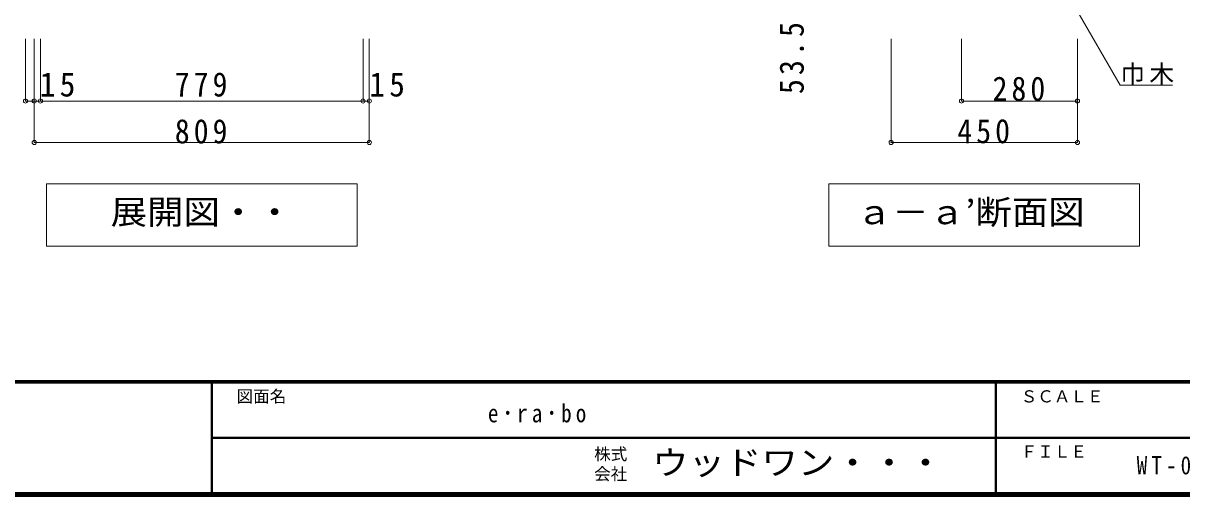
# Model space of a CAD drawing. Units: millimetres at full size, sheet at 1:20; details may follow other scales. Extents: x -3922 to 3878, y -2932 to 2722.
# Drawn here: x -477 to 2320, y -2864 to -1723 of the extents above; entities that cross this region are included whole.
import ezdxf
from ezdxf.enums import TextEntityAlignment as Align

# ---------------------------------------------------------------- set-up
doc = ezdxf.new("R2010")
doc.units = ezdxf.units.MM
doc.header["$LTSCALE"] = 20
doc.header["$PDMODE"] = 32
doc.header["$PDSIZE"] = 10
for name, color, linetype, lineweight in [('0-A_文字', 7, 'Continuous', 18), ('0-B_寸法', 7, 'Continuous', 9), ('F-1_枠', 6, 'Continuous', 40)]:
    doc.layers.add(name, color=color, linetype=linetype, lineweight=lineweight)
doc.layers.add('F-A_文字', color=7, linetype='Continuous')
doc.styles.add('ＭＳ ゴシック', font='')
doc.styles.get('ＭＳ ゴシック').set_extended_font_data('MS Gothic')

msp = doc.modelspace()

# ---------------------------------------------------------------- linework, layer by layer
at = {"layer": '0-A_文字'}
for p, q in [((328.82, -2111.27), (328.82, -2261.27)), ((2218.32, -2111.27), (2218.32, -2261.27)), ((-421.18, -2261.27), (328.82, -2261.27)), ((1468.32, -2261.27), (2218.32, -2261.27))]:
    msp.add_line(p, q, dxfattribs=at)
for points in [[(2064.51, -1687.54), (2171.59, -1873.01), (2297.62, -1873.01)], [(328.82, -2111.27), (-421.18, -2111.27), (-421.18, -2261.27)], [(2218.32, -2111.27), (1468.32, -2111.27), (1468.32, -2261.27)]]:
    msp.add_lwpolyline(points, dxfattribs=at)
at = {"layer": '0-B_寸法', "color": 4}
for p, q in [((-471.68, -1911.27), (-471.68, -1761.27)), ((-450.68, -1911.27), (-450.68, -1761.27)), ((-435.68, -1911.27), (-435.68, -1761.27)), ((343.32, -1911.27), (343.32, -1761.27)), ((358.32, -1911.27), (358.32, -1761.27)), ((1788.32, -1911.27), (1788.32, -1761.27)), ((2068.32, -2011.27), (2068.32, -1761.27)), ((-450.68, -1911.27), (-471.68, -1911.27)), ((-435.68, -1911.27), (-450.68, -1911.27)), ((-450.68, -2011.27), (-450.68, -1911.27)), ((343.32, -1911.27), (-435.68, -1911.27)), ((358.32, -1911.27), (343.32, -1911.27)), ((358.32, -2011.27), (358.32, -1911.27)), ((2068.32, -1911.27), (1788.32, -1911.27)), ((-450.68, -2011.27), (358.32, -2011.27))]:
    msp.add_line(p, q, dxfattribs=at)
msp.add_lwpolyline([(2068.32, -2011.27), (1618.32, -2011.27), (1618.32, -1761.27)], dxfattribs=at)
at = {"layer": '0-B_寸法'}
for p in [(-471.68, -1911.27), (-450.68, -1911.27), (-435.68, -1911.27), (343.32, -1911.27), (358.32, -1911.27), (1788.32, -1911.27), (2068.32, -1911.27), (-450.68, -2011.27), (358.32, -2011.27), (1618.32, -2011.27), (2068.32, -2011.27)]:
    msp.add_point(p, dxfattribs=at)
at = {"layer": 'F-1_枠'}
for p, q in [((3877.97, -2587.71), (-3922.03, -2587.71)), ((3877.97, -2591.04), (-3922.03, -2591.04)), ((-22.03, -2591.04), (-22.03, -2857.71)), ((1871.3, -2591.04), (1871.3, -2857.71)), ((-22.03, -2724.37), (3871.3, -2724.38)), ((3877.97, -2857.71), (-3922.03, -2857.71)), ((3877.97, -2861.04), (-3922.03, -2861.04)), ((3877.97, -2864.37), (-3922.03, -2864.37))]:
    msp.add_line(p, q, dxfattribs=at)

# ---------------------------------------------------------------- texts
at = {"layer": '0-A_文字', "style": 'ＭＳ ゴシック', "width": 1.1}
for s, p in [('展開図・・', (-266.18, -2226.27)), ('ａ－ａ’断面図', (1533.32, -2226.27))]:
    msp.add_text(s, height=58.65, dxfattribs=at).set_placement(p, align=Align.BOTTOM_LEFT)
at = {"layer": '0-A_文字', "insert": (2171.59, -1873.01), "char_height": 43.99, "attachment_point": 7, "style": 'ＭＳ ゴシック'}
msp.add_mtext('\\T1.17;巾木', dxfattribs=at)
at = {"layer": '0-B_寸法', "insert": (1408.32, -1894.43), "char_height": 58.65, "attachment_point": 7, "rotation": 90, "style": 'ＭＳ ゴシック'}
msp.add_mtext('\\T1.28;\\W0.9;53.5', dxfattribs=at)
at = {"layer": '0-B_寸法', "char_height": 58.65, "attachment_point": 7, "style": 'ＭＳ ゴシック'}
for s, insert in [('\\T1.27;\\W0.95;15', (-437.34, -1901.27)), ('\\T1.27;\\W0.9;779', (-111.18, -1901.27)), ('\\T1.27;\\W0.95;15', (358.32, -1901.27)), ('\\T1.27;\\W0.9;280', (1863.32, -1911.62)), ('\\T1.27;\\W0.9;809', (-111.18, -2014.42)), ('\\T1.27;\\W0.9;450', (1778.32, -2013.92))]:
    msp.add_mtext(s, dxfattribs=dict(at, insert=insert))
at = {"layer": 'F-A_文字', "style": 'ＭＳ ゴシック'}
for s, p in [('図面名', (37.97, -2647.71)), ('ＳＣＡＬＥ', (1931.3, -2647.71)), ('株式', (901.3, -2787.04)), ('ＦＩＬＥ', (1931.3, -2781.04)), ('会社', (901.3, -2835.04))]:
    msp.add_text(s, height=29.33, dxfattribs=at).set_placement(p, align=Align.BOTTOM_LEFT)
at = {"layer": 'F-A_文字', "style": 'ＭＳ ゴシック', "width": 1.1}
msp.add_text('ウッドワン・・・', height=58.65, dxfattribs=at).set_placement((1041.3, -2831.04), align=Align.BOTTOM_LEFT)
at = {"layer": 'F-A_文字', "char_height": 43.99, "attachment_point": 7, "style": 'ＭＳ ゴシック'}
for s, insert in [('\\T1.39;\\W0.85;e･ra･bo', (644.64, -2687.71)), ('\\T1.39;\\W0.85;WT-002a_C02', (2211.3, -2821.04))]:
    msp.add_mtext(s, dxfattribs=dict(at, insert=insert))

doc.saveas('drawing.dxf')
